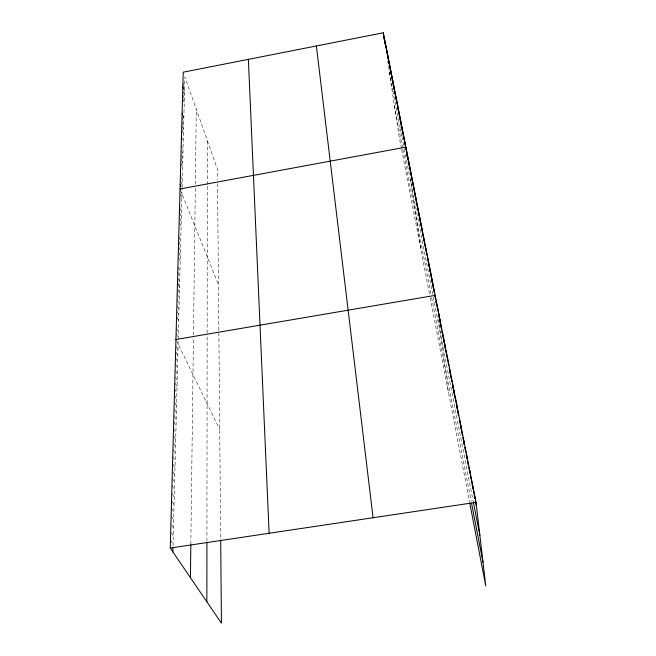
<?xml version="1.0" encoding="UTF-8"?>
<svg xmlns="http://www.w3.org/2000/svg" width="656" height="656" viewBox="0 0 656 656"><rect width="100%" height="100%" fill="white"/><g stroke="black" fill="none" stroke-linecap="round" stroke-linejoin="round"><path stroke-width="0.49" stroke-dasharray="3.28 2.46" d="M206.927 541.052L207.148 335.716M207.148 333.15L207.304 185.566M207.304 184.59L207.353 140.605M190.847 543.963L193.438 337.75M193.471 335.003L195.324 187.608M195.373 184.262L196.308 109.306M173.02 545.808L182.04 189.158M182.089 187.37L184.885 76.908L217.423 169.15L217.521 179.998M170.478 539.929L173.069 543.791M171.208 532.68L173.266 535.796M171.421 524.751L173.471 527.891M171.126 516.124L173.668 520.077M171.339 508.367L173.865 512.352M172.052 501.504L174.053 504.718M172.249 493.927L174.25 497.158M171.954 485.62L174.439 489.688M172.159 478.199L174.627 482.299M172.848 471.697L174.808 474.993M173.045 464.448L174.988 467.769M172.749 456.445L175.168 460.619M172.946 449.352L175.349 453.542M173.619 443.169L175.529 446.547M173.799 436.232L175.701 439.627M173.512 428.516L175.874 432.78M173.701 421.718L176.046 425.998M174.348 415.855L176.218 419.291M174.529 409.205L176.382 412.657M174.701 402.62L176.554 406.089M174.422 395.232L176.718 399.594M174.594 388.787L176.882 393.157M175.226 383.276L177.038 386.794M175.39 376.962L177.202 380.488M175.562 370.714L177.358 374.256M175.283 363.637L177.514 368.082M175.447 357.512L177.669 361.964M176.054 352.338L177.825 355.913M176.218 346.335L177.973 349.919M176.374 340.39L219.719 429.491M176.095 333.584L178.276 338.086M176.259 327.729L178.424 332.248M176.997 317.102L178.711 320.735M177.153 311.42L178.858 315.06M177.3 305.794L178.998 309.443M177.03 299.308L179.137 303.884M177.186 293.79L179.277 298.373M177.751 289.239L179.416 292.912M178.309 284.745L179.555 287.508M178.038 278.464L179.687 282.146M177.768 272.224L179.826 276.84M177.915 266.959L179.957 271.584M178.596 257.505L180.22 261.219M178.735 252.388L180.351 256.102M178.875 247.32L180.474 251.043M178.612 241.359L180.605 246.016M178.744 236.381L180.728 241.047M179.539 222.646L181.097 226.386M179.662 217.841L181.22 221.589M179.793 213.085L181.343 216.833M179.531 207.427L181.458 212.118M180.293 194.463L181.81 198.227M180.416 189.904L218.44 284.614M180.654 180.917L182.155 184.689M180.4 175.529L182.27 180.252M181.13 163.385L182.598 167.165M181.245 159.096L182.704 162.877M181.359 154.849L182.811 158.629M181.466 150.634L182.917 154.414M181.22 145.501L183.024 150.232M182.024 130.06L183.442 133.849M182.13 126.05L183.541 129.839M182.237 122.073L183.647 125.854M181.991 117.178L183.746 121.909M182.794 115.153L183.844 117.99M182.86 98.851L184.229 102.639M183.057 91.356L184.418 95.145M182.958 95.095L184.328 98.876M183.5 88.601L184.516 91.438M182.926 83.041L183.934 85.87M389.262 72.086L392.05 86.354M392.403 88.166L392.764 89.987M392.944 90.905L399.414 124.017M399.611 125.001L400.185 127.953M400.381 128.945L400.964 131.913M401.16 132.914L401.743 135.915M401.898 136.719L403.645 145.648M404.293 148.928L409.926 177.751M410.098 178.629L432.706 294.232M433.239 296.947L473.099 500.782M394.289 105.173L402.686 148.412M402.874 149.371L430.967 294.159M431.623 297.537L471.213 501.512M401.456 148.691L398.873 135.308L388.754 68.757M401.628 149.593L429.623 294.806M430.18 297.668L469.548 501.865M387.606 61.18L387.86 62.878M388.368 66.24L388.631 67.921M410.541 179.031L410.787 180.703M411.033 182.384L420.832 249.198M438.47 319.611L438.7 321.251M439.028 323.695L448.515 392.764M217.554 183.664L220.687 539.093"/><path stroke-width="0.98" d="M206.87 601.814L206.927 543.053M190.42 577.665L190.839 544.898M172.864 551.876L172.963 547.834M220.695 540.044L221.433 623.2L170.257 548.047L183.221 72.185L383.284 32.8L476.026 502.348L485.743 585.874L469.729 502.808M180.039 188.961L405.867 147.133L406.605 152.167M175.939 339.496L435.141 295.364L435.674 299.267M170.257 548.047L476.026 502.348M177.481 282.908L178.309 284.745M180.162 184.451L180.917 186.329M181.441 137.243L182.163 139.138M182.097 113.258L182.794 115.153M182.819 86.715L183.5 88.601M384.047 37.802L384.564 40.426M384.736 41.303L385.261 43.96M385.433 44.846L385.785 46.625M390.664 71.348L391.78 77.023M391.968 77.974L395.035 93.496L394.281 88.47M395.232 94.489L395.617 96.473L395.06 92.43M395.814 97.465L396.404 100.458M396.601 101.459L396.921 103.066M399.168 114.472L399.66 116.957M399.824 117.785L402.308 130.396L401.562 125.362M402.481 131.249L402.989 133.816M403.153 134.677L403.497 136.399M405.039 144.222L405.556 146.854M405.728 147.731L406.08 149.511M407.13 154.849L407.483 156.636L406.753 151.602M407.663 157.538L408.196 160.244M408.376 161.146L410.18 170.289L409.451 165.263M410.361 171.216L412.763 183.368M412.944 184.311L413.321 186.222M414.641 192.921L413.157 184.057M414.83 193.881L416.56 202.647L416.035 198.62M416.954 204.615L418.717 213.553L417.995 208.559M418.881 214.389L420.709 223.671L419.996 218.678M420.873 224.524L421.218 226.238M422.571 233.118L421.013 223.819M422.743 233.979L424.465 242.728M424.817 244.491L425.867 249.821L425.17 244.86M426.047 250.715L426.4 252.511M427.466 257.923L427.819 259.735M427.999 260.637L428.36 262.474M428.721 264.302L431.099 276.34L430.598 272.355M431.279 277.275L432.394 282.933L431.714 278.021M432.583 283.884L434.28 292.486M434.666 294.413L435.617 299.267M436.002 301.219L436.97 306.106L436.306 301.235M437.167 307.09L437.552 309.066M440.34 323.195L437.478 307.172M440.512 324.064L441.545 329.304M441.89 331.059L442.931 336.348L442.292 331.542M443.112 337.241L444.161 342.588L443.522 337.799M444.522 344.384L445.408 348.885L444.768 344.113M445.768 350.706L446.129 352.526M447.392 358.939L446.031 350.501M448.671 365.417L447.31 356.954M449.221 368.205L451.828 381.439L451.213 376.741M452.394 384.318L455.272 398.881M457.617 410.779L458.601 415.797L458.019 411.205M459.479 420.234L460.004 422.899L459.43 418.323M460.184 423.792L461.242 429.18M461.422 430.082L462.496 435.527M462.857 437.347L464.3 444.694L463.743 440.192M464.858 447.474L465.768 452.123L465.219 447.646M466.137 454.001L467.064 458.7M467.441 460.586L468.376 465.342M468.753 467.244L469.704 472.049M471.041 478.823L469.737 470.541M471.418 480.774L471.803 482.718L471.287 478.355M472 483.702L472.968 488.622M475.28 500.348L476.518 506.621M473.288 501.717L479.864 535.353M471.598 503.505L482.988 562.176M386.089 46.994L386.843 52.004M385.375 43.403L390.476 70.405L389.721 65.379M384.678 39.836L385.285 43.845M383.284 32.8L384.449 40.442M384.719 42.205L384.982 43.96M393.502 84.542L394.256 89.569M392.731 80.647L393.485 85.674M391.968 76.777L392.731 81.811M391.214 72.947L391.821 76.973M390.468 69.151L391.222 74.177M388.983 61.639L389.738 66.666M388.254 57.933L389.008 62.951M387.524 54.259L388.278 59.27M386.802 50.61L387.565 55.621M400.726 121.114L401.472 126.157M399.898 116.916L400.644 121.95M399.078 112.742L399.676 116.776M398.258 108.609L399.004 113.652L396.65 100.45M397.446 104.517L398.2 109.552M395.855 96.424L396.454 100.45M406.999 154.832L407.253 156.604M404.99 142.696L405.58 146.731M404.121 138.309L404.867 143.344L403.26 133.955M402.407 129.634L403.005 133.668M412.222 179.293L412.796 183.311M411.287 174.57L412.017 179.596M410.361 169.896L411.091 174.922M408.54 160.663L409.27 165.697M407.638 156.112L408.229 160.138M418.995 213.594L419.709 218.587M417.011 203.565L417.733 208.567M415.068 193.717L415.789 198.727M414.108 188.862L414.69 192.88M424.112 239.522L424.678 243.499M423.071 234.241L423.776 239.21M422.038 229.001L422.603 232.987M428.393 261.195L429.081 266.131M427.45 256.685L427.86 259.653M426.236 250.256L426.925 255.2M432.845 283.745L433.526 288.64M429.491 266.746L430.18 271.674M435.928 301.096L436.166 302.818M433.993 289.526L434.395 292.453M441.07 325.351L441.586 329.205M439.856 319.234L440.381 323.096M438.659 313.174L439.315 318.012M449.901 370.074L450.516 374.789M448.597 363.481L448.843 365.367M452.55 383.481L453.157 388.155M456.633 404.153L457.216 408.77L455.256 397.192M453.895 390.295L454.493 394.953M462.291 432.821L462.628 435.535M460.848 425.531L461.307 429.172M468.212 462.824L468.54 465.473M466.711 455.19L467.146 458.749M316.381 45.969L373.067 517.74M474.427 494.255L474.928 498.56L472.845 486.26M248.37 59.36L269.132 533.271"/></g></svg>
